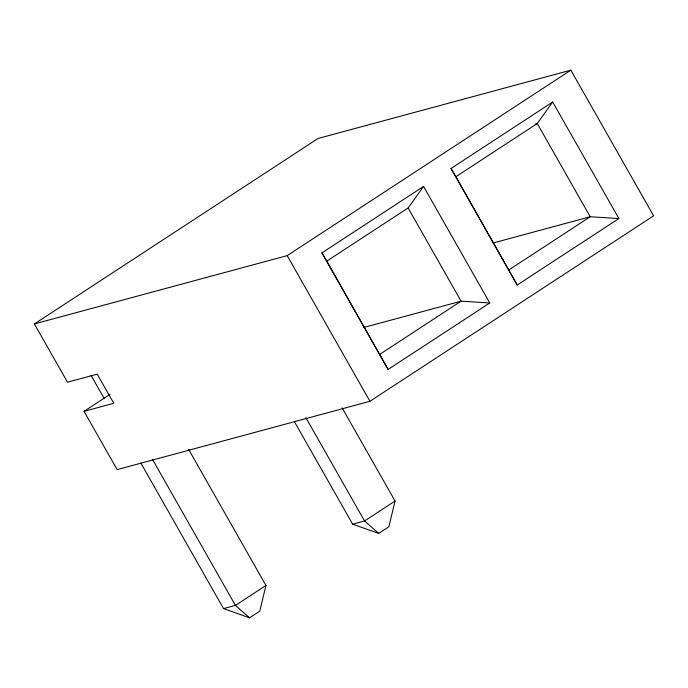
<?xml version="1.0" encoding="UTF-8"?>
<svg xmlns="http://www.w3.org/2000/svg" width="688" height="688" viewBox="0 0 688 688"><rect width="100%" height="100%" fill="white"/><g stroke="black" fill="none" stroke-linecap="round" stroke-linejoin="round"><path stroke-width="1.03" d="M188.693 449.488L265.938 585.454L259.754 611.193L249.589 617.833L223.54 608.613L140.842 463.033M342.151 407.898L395.058 501.027L388.875 526.767L378.71 533.415L352.66 524.187L294.352 421.538M388.101 369.447L326.791 261.13L408.122 207.948L423.567 186.439L489.77 302.969L388.101 369.447L321.898 252.909L423.567 186.439M552.688 102.013L537.251 123.53L455.912 176.704L517.221 285.021L618.89 218.543L552.688 102.013L451.018 168.491L517.221 285.021M84.048 411.338L113.787 403.297L97.24 374.169L67.501 382.201L34.4 323.936L318.062 138.469L570.851 70.167L653.6 215.826L369.938 401.293L117.149 469.603L84.048 411.338L110.08 394.31M34.4 323.936L287.188 255.626L570.851 70.167M379.75 354.354L461.089 301.181L489.77 302.969M508.871 269.937L590.209 216.754L618.89 218.543M265.938 585.454L235.434 605.397L223.54 608.613M395.058 501.027L364.563 520.971L352.66 524.187M535.178 124.089L537.251 123.53L590.209 216.754L492.969 243.027M363.849 327.454L461.089 301.181L408.122 207.948M378.71 533.415L364.563 520.971L305.833 417.599M249.589 617.833L235.434 605.397L152.375 459.18M451.018 168.491L455.912 176.704M321.898 252.909L326.791 261.13M287.188 255.626L369.938 401.293M91.014 375.321L104.266 398.644"/></g></svg>
